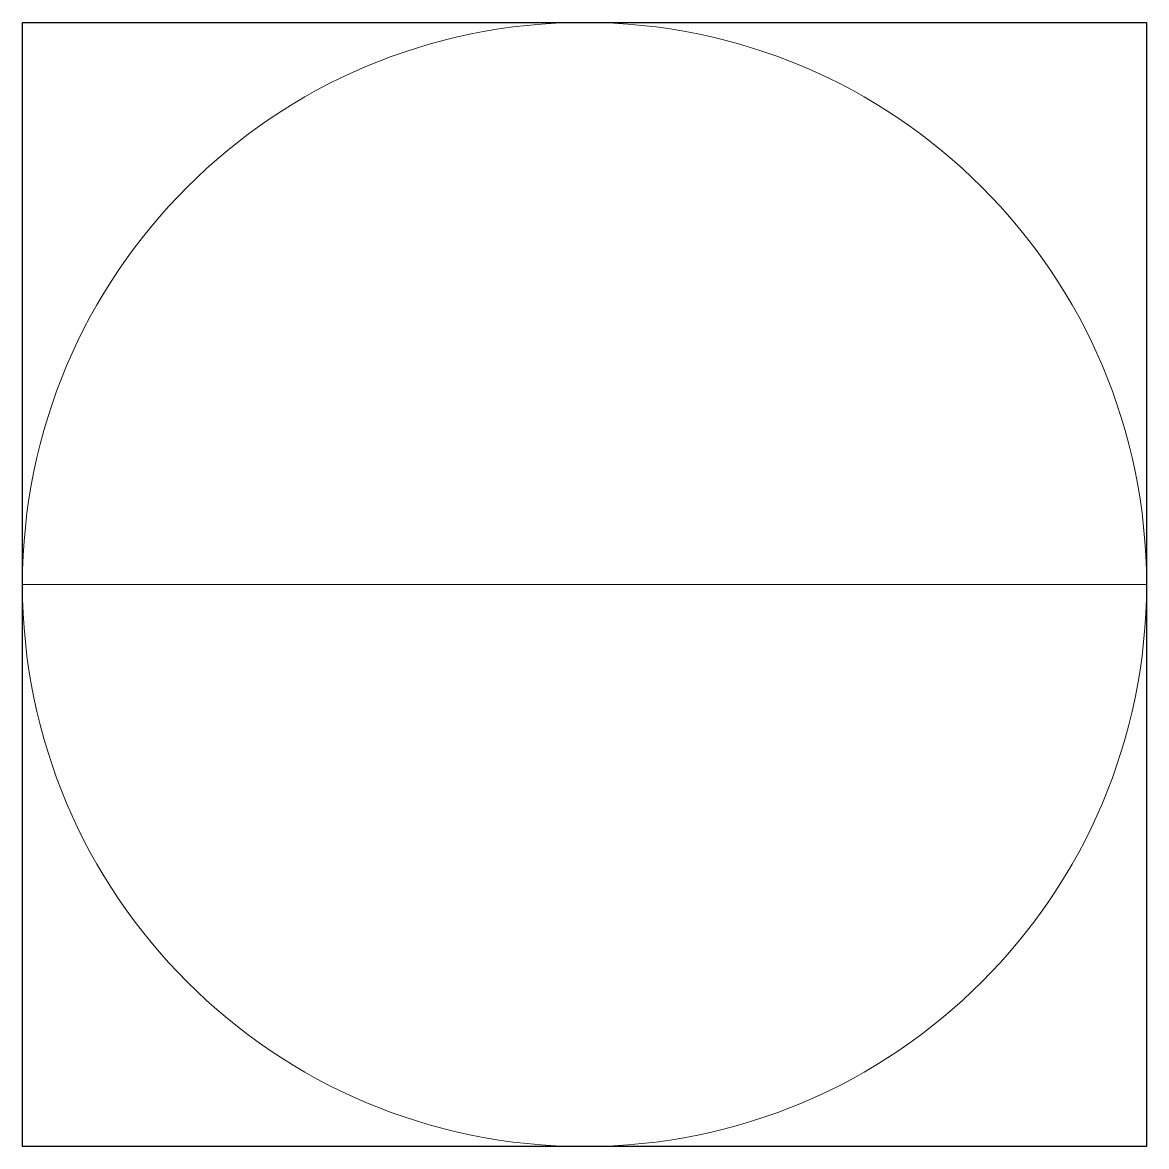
# Model space of a CAD drawing. Extents: x -2.5 to 2.5, y -2.5 to 2.5.
import ezdxf

# ---------------------------------------------------------------- set-up
doc = ezdxf.new("R2010")
doc.units = 0
doc.header["$MEASUREMENT"] = 0

msp = doc.modelspace()

# ---------------------------------------------------------------- linework, layer by layer
at = {"linetype": 'Continuous'}
msp.add_lwpolyline([(-2.5036, 2.5036), (2.5036, 2.5036), (2.5036, -2.5036), (-2.5036, -2.5036)], close=True, dxfattribs=at)
at = {"linetype": 'Continuous', "lineweight": 0}
msp.add_lwpolyline([(-2.5036, 0), (2.5036, 0)], dxfattribs=at)
msp.add_circle((0, 0), 2.5036, dxfattribs=at)

doc.saveas('drawing.dxf')
